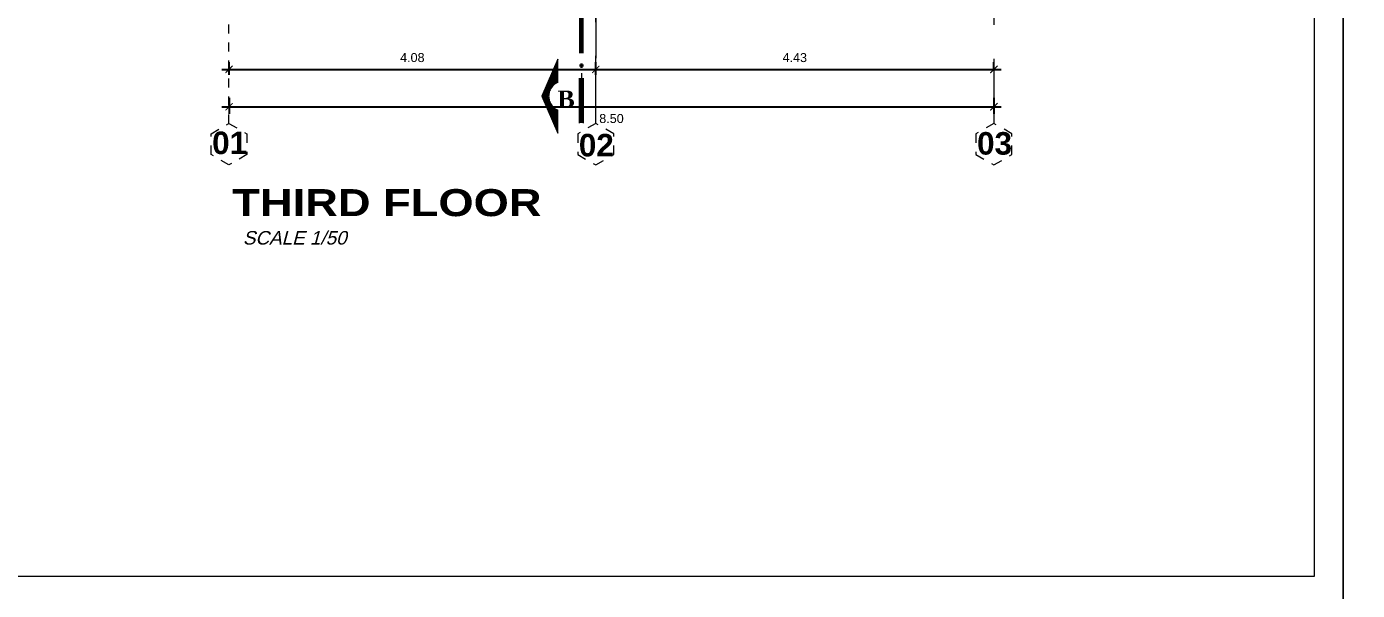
# Model space of a CAD drawing. Header units: millimetres. Extents: x -59 to 123, y 54 to 155.
# Drawn here: x -29.32 to -14.53, y 124.98 to 131.25 of the extents above; entities that cross this region are included whole.
import ezdxf
from ezdxf.enums import TextEntityAlignment as Align

# ---------------------------------------------------------------- set-up
doc = ezdxf.new("R2010")
doc.units = ezdxf.units.MM
for name, pattern in [('ACAD_ISO02W100', [15, 12, -3]), ('CONTINUA', [0]), ('DASHDOT', [25.4, 12.7, -6.35, 0, -6.35]), ('DASHED', [0.75, 0.5, -0.25])]:
    doc.linetypes.add(name, pattern=pattern)
doc.layers.get('0').update_dxf_attribs({"lineweight": 9})
doc.layers.get('Defpoints').update_dxf_attribs({"lineweight": 0})
doc.layers.add('A-COT', color=8, linetype='Continuous')
doc.layers.add('TEXTO2', color=3, linetype='Continuous')
for name, color, linetype, lineweight in [('DET-CORTE', 86, 'Continuous', 50), ('EJES', 6, 'ACAD_ISO02W100', 5), ('TEXTOS', 3, 'Continuous', 0)]:
    doc.layers.add(name, color=color, linetype=linetype, lineweight=lineweight)
doc.styles.add('ARIAL', font='arial.ttf')
doc.styles.add('ARIALNEG', font='arialbd.ttf')
doc.styles.add('ARIALREG', font='timesbd.ttf')
doc.styles.add('STILUS', font='arial.ttf')
doc.styles.add('style1', font='arial.ttf', dxfattribs={"height": 0.1})
doc.dimstyles.new('luis1', dxfattribs={"dimtxt": 0.1, "dimasz": 0.08, "dimexe": 0.08, "dimexo": 0.08, "dimgap": 0.08, "dimtad": 2, "dimzin": 4, "dimdsep": 46, "dimtxsty": 'style1', "dimblk": 'ARCHTICK', "dimcen": 2, "dimdle": 0.08, "dimclrd": 256, "dimclre": 256, "dimclrt": 256, "dimadec": 0, "dimazin": 1, "dimtfac": 1, "dimtix": 1, "dimtmove": 0, "dimatfit": 3, "dimfxl": 1, "dimtolj": 1, "dimarcsym": 0})

# ---------------------------------------------------------------- blocks, each defined once
blk = doc.blocks.new('_ArchTick')
at = {"color": 0, "linetype": 'ByBlock', "const_width": 0.15}
blk.add_lwpolyline([(-0.5, -0.5), (0.5, 0.5)], dxfattribs=at)
blk = doc.blocks.new('*D1235')
at = {"layer": 'A-COT', "linetype": 'Continuous', "lineweight": -2, "transparency": 16777216}
for p, q in [((-27.068, 130.455), (-27.068, 130.275)), ((-18.568, 130.455), (-18.568, 130.275)), ((-27.148, 130.355), (-18.488, 130.355))]:
    blk.add_line(p, q, dxfattribs=at)
at = {"layer": 'Defpoints', "color": 0, "linetype": 'CONTINUA', "transparency": 16777216}
for p in [(-27.068, 131.532), (-18.568, 131.532), (-18.568, 130.355)]:
    blk.add_point(p, dxfattribs=at)
at = {"layer": 'A-COT', "linetype": 'CONTINUA', "lineweight": -2, "transparency": 16777216, "xscale": 0.08, "yscale": 0.08, "zscale": 0.08, "rotation": 180}
blk.add_blockref('_ArchTick', (-27.068, 130.355), dxfattribs=at)
at = {"layer": 'A-COT', "linetype": 'CONTINUA', "lineweight": -2, "transparency": 16777216, "xscale": 0.08, "yscale": 0.08, "zscale": 0.08}
blk.add_blockref('_ArchTick', (-18.568, 130.355), dxfattribs=at)
at = {"layer": 'A-COT', "linetype": 'CONTINUA', "lineweight": 5, "transparency": 16777216, "insert": (-22.818, 130.224), "char_height": 0.1, "attachment_point": 5, "style": 'style1'}
blk.add_mtext('\\A1;8.50', dxfattribs=at)
blk = doc.blocks.new('*D1239')
at = {"layer": 'A-COT', "linetype": 'Continuous', "lineweight": -2, "transparency": 16777216}
for p, q in [((-27.148, 130.77), (-22.913, 130.77)), ((-27.068, 130.711), (-27.068, 130.85)), ((-22.993, 130.711), (-22.993, 130.85))]:
    blk.add_line(p, q, dxfattribs=at)
at = {"layer": 'Defpoints', "color": 0, "linetype": 'CONTINUA', "transparency": 16777216}
for p in [(-22.993, 130.77), (-27.068, 130.631), (-22.993, 130.631)]:
    blk.add_point(p, dxfattribs=at)
at = {"layer": 'A-COT', "linetype": 'CONTINUA', "lineweight": -2, "transparency": 16777216, "xscale": 0.08, "yscale": 0.08, "zscale": 0.08, "rotation": 180}
blk.add_blockref('_ArchTick', (-27.068, 130.77), dxfattribs=at)
at = {"layer": 'A-COT', "linetype": 'CONTINUA', "lineweight": -2, "transparency": 16777216, "xscale": 0.08, "yscale": 0.08, "zscale": 0.08}
blk.add_blockref('_ArchTick', (-22.993, 130.77), dxfattribs=at)
at = {"layer": 'A-COT', "linetype": 'CONTINUA', "lineweight": 5, "transparency": 16777216, "insert": (-25.031, 130.901), "char_height": 0.1, "attachment_point": 5, "style": 'style1'}
blk.add_mtext('\\A1;4.08', dxfattribs=at)
blk = doc.blocks.new('*D1240')
at = {"layer": 'A-COT', "linetype": 'Continuous', "lineweight": -2, "transparency": 16777216}
for p, q in [((-23.073, 130.77), (-18.488, 130.77)), ((-22.993, 130.711), (-22.993, 130.85)), ((-18.568, 130.77), (-18.568, 130.85))]:
    blk.add_line(p, q, dxfattribs=at)
at = {"layer": 'Defpoints', "color": 0, "linetype": 'CONTINUA', "transparency": 16777216}
for p in [(-18.568, 130.77), (-18.568, 130.77), (-22.993, 130.631)]:
    blk.add_point(p, dxfattribs=at)
at = {"layer": 'A-COT', "linetype": 'CONTINUA', "lineweight": -2, "transparency": 16777216, "xscale": 0.08, "yscale": 0.08, "zscale": 0.08, "rotation": 180}
blk.add_blockref('_ArchTick', (-22.993, 130.77), dxfattribs=at)
at = {"layer": 'A-COT', "linetype": 'CONTINUA', "lineweight": -2, "transparency": 16777216, "xscale": 0.08, "yscale": 0.08, "zscale": 0.08}
blk.add_blockref('_ArchTick', (-18.568, 130.77), dxfattribs=at)
at = {"layer": 'A-COT', "linetype": 'CONTINUA', "lineweight": 5, "transparency": 16777216, "insert": (-20.781, 130.901), "char_height": 0.1, "attachment_point": 5, "style": 'style1'}
blk.add_mtext('\\A1;4.43', dxfattribs=at)

msp = doc.modelspace()

# ---------------------------------------------------------------- hatches: boundary and pattern name
at = {"layer": 'DET-CORTE', "linetype": 'DASHDOT', "lineweight": 5, "ltscale": 0.1}
h = msp.add_hatch(dxfattribs=at)
h.set_pattern_fill('ANSI31', color=256, scale=0.1, angle=-45, style=0)
h.set_pattern_definition([(360, (-62.520943, 246.383224), (0, 0.0125), [])])
h.paths.add_polyline_path([(-23.1271, 132.4548), (-23.1771, 132.4548), (-23.1771, 131.9548), (-23.1271, 131.9548)])
h.paths.add_polyline_path([(-23.1519, 131.8355, 1), (-23.1519, 131.7913, 1)])
h.paths.add_polyline_path([(-23.1271, 131.6728), (-23.1771, 131.6728), (-23.1771, 130.9556), (-23.1271, 130.9556)])
h.paths.add_polyline_path([(-23.1519, 130.8365, 1), (-23.1519, 130.7923, 1)])
h.paths.add_polyline_path([(-23.1271, 130.6736), (-23.1771, 130.6736), (-23.1771, 130.1736), (-23.1271, 130.1736)])
h = msp.add_hatch(dxfattribs=at)
h.set_pattern_fill('ANSI31', color=256, scale=0.1, angle=-45, style=0)
h.set_pattern_definition([(180, (21.655118, 12.798623), (0, -0.0125), [])])
h.paths.add_polyline_path([(-23.4143, 130.0614), (-23.5922, 130.4726), (-23.4143, 130.8839), (-23.4143, 130.6263, 0.6639697), (-23.4143, 130.319)])

# ---------------------------------------------------------------- linework, layer by layer
at = {"layer": 'Defpoints', "lineweight": 5, "ltscale": 0.5}
for points in [[(-58.9383, 124.826), (-14.6883, 124.826), (-14.6883, 154.6086), (-58.9383, 154.6086)], [(-14.6883, 124.826), (29.5617, 124.826), (29.5617, 154.6086), (-14.6883, 154.6086)]]:
    msp.add_lwpolyline(points, close=True, dxfattribs=at)
at = {"layer": 'DET-CORTE', "linetype": 'DASHDOT', "lineweight": 5, "ltscale": 0.1}
for p, q in [((-23.1521, 151.1124), (-23.1521, 130.3989)), ((-23.1771, 130.6736), (-23.1771, 130.1736)), ((-23.1771, 130.6736), (-23.1771, 130.1736)), ((-23.1771, 130.6736), (-23.1771, 130.1736)), ((-23.1271, 130.1736), (-23.1271, 130.6736)), ((-23.1271, 130.1736), (-23.1271, 130.6736)), ((-23.1271, 130.1736), (-23.1271, 130.6736))]:
    msp.add_line(p, q, dxfattribs=at)
at = {"layer": 'DET-CORTE', "lineweight": 5, "ltscale": 0.5}
msp.add_lwpolyline([(-58.6204, 125.144), (-15.0063, 125.144), (-15.0063, 154.2907), (-58.6204, 154.2907)], close=True, dxfattribs=at)
at = {"layer": 'DET-CORTE', "linetype": 'DASHDOT', "lineweight": 5, "ltscale": 0.1}
msp.add_lwpolyline([(-23.5922, 130.4726), (-23.4143, 130.0614), (-23.4143, 130.319, -0.6639697), (-23.4143, 130.6263), (-23.4143, 130.8839)], format="xyb", close=True, dxfattribs=at)
at = {"layer": 'EJES', "linetype": 'DASHED', "lineweight": 5, "ltscale": 1.5}
for p, q in [((-22.9933, 151.8941), (-22.9933, 130.7352)), ((-22.9933, 151.8941), (-22.9933, 130.7352)), ((-22.9933, 130.1705), (-22.9933, 151.3293)), ((-22.9933, 130.1705), (-22.9933, 151.3293)), ((-18.5683, 142.1383), (-18.5683, 130.1705))]:
    msp.add_line(p, q, dxfattribs=at)
at = {"layer": 'EJES', "lineweight": 5, "ltscale": 0.003}
msp.add_line((-27.0683, 130.1705), (-27.0683, 131.5323), dxfattribs=at)
for points in [[(-26.8686, 129.8247), (-27.0683, 129.7094), (-27.2679, 129.8247), (-27.2679, 130.0552), (-27.0683, 130.1705), (-26.8686, 130.0552)], [(-22.7936, 130.0552), (-22.9933, 130.1705), (-23.1929, 130.0552), (-23.1929, 129.8247), (-22.9933, 129.7094), (-22.7936, 129.8247)], [(-18.3686, 130.0552), (-18.5683, 130.1705), (-18.7679, 130.0552), (-18.7679, 129.8247), (-18.5683, 129.7094), (-18.3686, 129.8247)]]:
    msp.add_lwpolyline(points, close=True, dxfattribs=at)

# ---------------------------------------------------------------- texts
at = {"layer": 'DET-CORTE', "linetype": 'DASHDOT', "lineweight": 5, "ltscale": 0.1, "style": 'ARIALREG', "flags": 4}
msp.add_attdef('B', text='B', height=0.19, dxfattribs=at).set_placement((-23.3226, 130.3453), align=Align.CENTER)
at = {"layer": 'EJES', "lineweight": 5, "char_height": 0.25, "width": 0.015384, "style": 'STILUS'}
for s, insert, attachment_point in [('{\\fArial|b1|i0|c0|p34;01}', (-27.0612, 129.8259), 8), ('{\\fArial|b1|i0|c0|p34;02}', (-22.9862, 130.054), 2), ('{\\fArial|b1|i0|c0|p34;03}', (-18.5612, 130.074), 2)]:
    msp.add_mtext(s, dxfattribs=dict(at, insert=insert, attachment_point=attachment_point))
at = {"layer": 'TEXTO2', "color": 8, "lineweight": 5, "style": 'ARIALNEG', "width": 1.2}
msp.add_text('THIRD FLOOR', height=0.3, dxfattribs=at).set_placement((-27.0314, 129.1406))
at = {"layer": 'TEXTOS', "lineweight": 5, "style": 'ARIAL', "oblique": 15}
msp.add_text('SCALE 1/50', height=0.15, dxfattribs=at).set_placement((-26.9149, 128.825))

# ---------------------------------------------------------------- dimensions: what is measured, and where the dimension line sits
at = {"layer": 'A-COT', "linetype": 'CONTINUA', "lineweight": 5}
for base, p1, p2, override, picture, middle in [((-18.5683, 130.355), (-27.0683, 131.5323), (-18.5683, 131.5323), {"dimfxl": 0.1, "dimfxlon": 1, "dimarcsym": 2}, '*D1235', (-22.8183, 130.224)), ((-22.993271991, 130.7702135667), (-27.0682719947, 130.6308707421), (-22.993271991, 130.6308707421), {"dimfxl": 0.18, "dimfxlon": 1, "dimarcsym": 2}, '*D1239', (-25.0307719928, 130.9012708655)), ((-18.568271986, 130.770213567), (-22.993271991, 130.630870742), (-18.568271986, 130.770213567), {"dimtmove": 1, "dimfxl": 0.18, "dimfxlon": 1, "dimarcsym": 2}, '*D1240', (-20.780771988, 130.901304972))]:
    dim = msp.add_linear_dim(base=base, p1=p1, p2=p2, dimstyle='luis1', override=override, dxfattribs=at)
    dim.commit()
    dim.dimension.update_dxf_attribs({"geometry": picture, "text_midpoint": middle})

doc.saveas('drawing.dxf')
